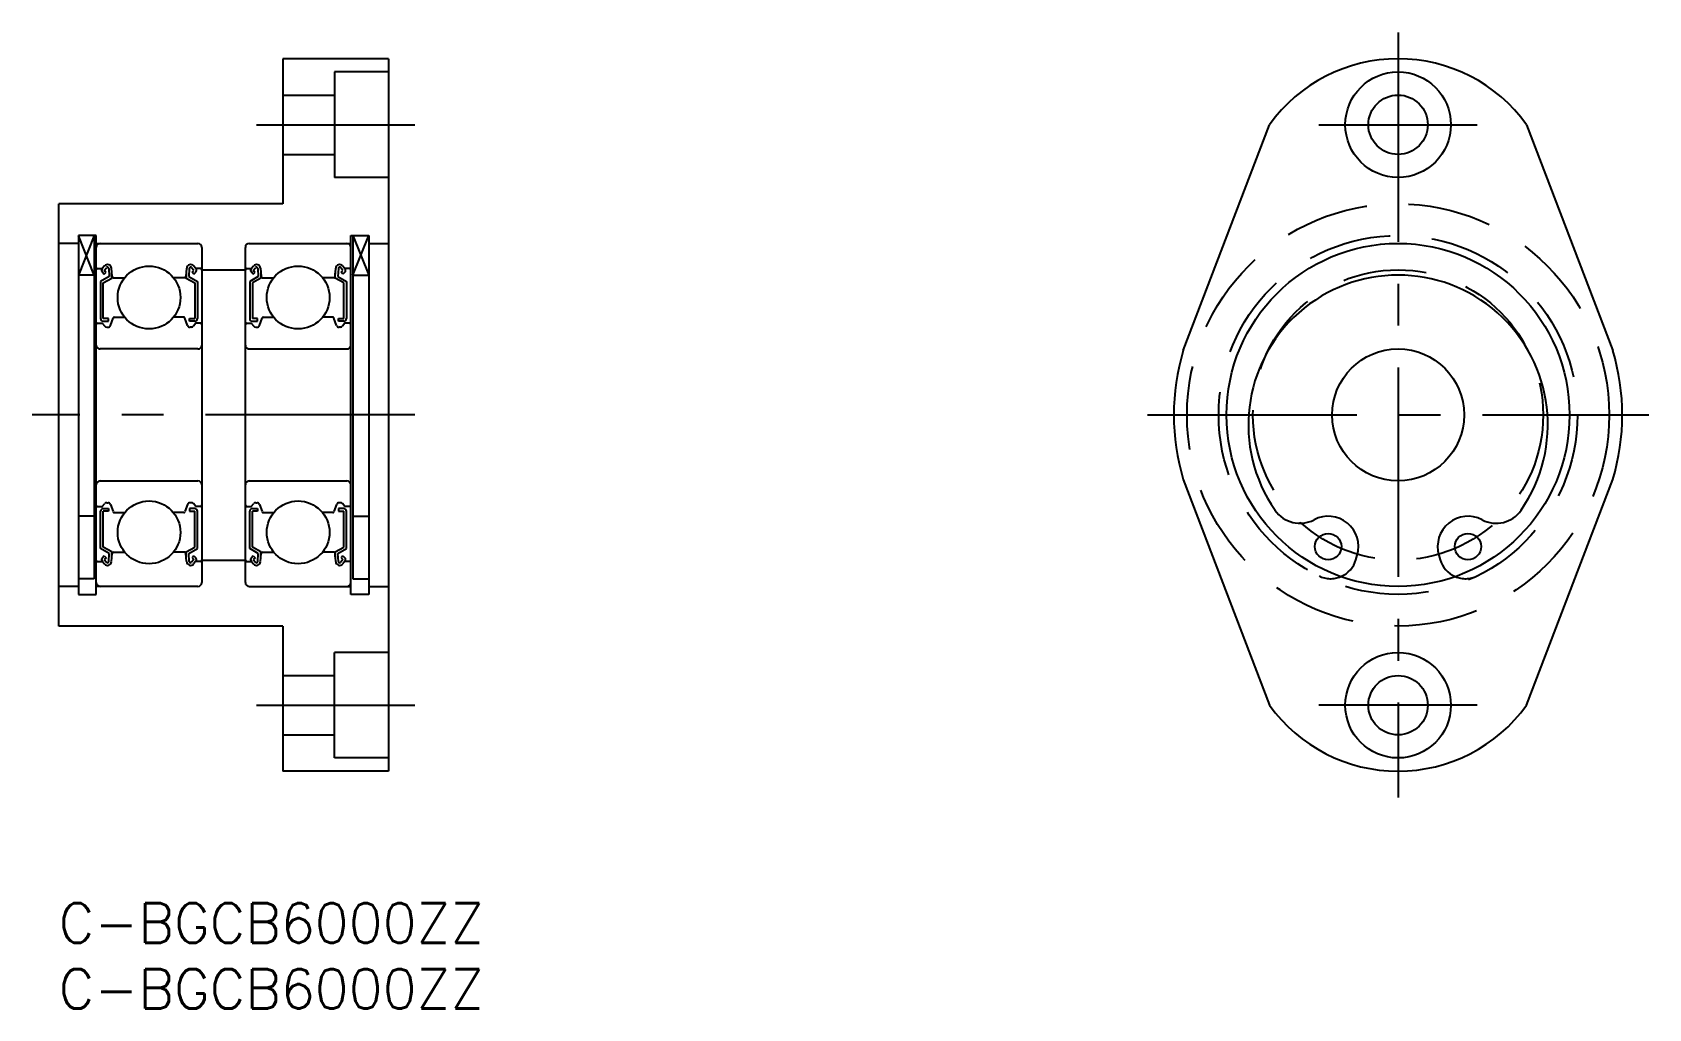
# Model space of a CAD drawing. Extents: x -2 to 121, y -8 to 66.
import ezdxf

# ---------------------------------------------------------------- set-up
doc = ezdxf.new("R2010")
doc.units = 0
doc.header["$LTSCALE"] = 0.5
doc.linetypes.add('CENTER', pattern=[50.8, 31.75, -6.35, 6.35, -6.35])
doc.linetypes.add('DASHED', pattern=[19.05, 12.7, -6.35])
for name, color, linetype in [('MSM_CENTER', 1, 'CENTER'), ('MSM_CONTINUOUS', 7, 'CONTINUOUS'), ('MSM_DASHED', 4, 'DASHED'), ('MSM_NARROW', 5, 'CONTINUOUS'), ('MSM_PART_NUMBER', 7, 'CONTINUOUS')]:
    doc.layers.add(name, color=color, linetype=linetype)
doc.styles.get("Standard").update_dxf_attribs({"font": 'txt.shx', "height": 3, "bigfont": 'bigfont.shx'})

# ---------------------------------------------------------------- blocks, each defined once
blk = doc.blocks.new('*U30')
at = {"layer": 'MSM_PART_NUMBER'}
blk.add_text('C-BGCB6000ZZ', height=3, dxfattribs=at).set_placement((0, -3))
blk = doc.blocks.new('*U31')
at = {"layer": 'MSM_PART_NUMBER'}
blk.add_text('C-BGCB6000ZZ', height=3, dxfattribs=at).set_placement((0, -8))

msp = doc.modelspace()

# ---------------------------------------------------------------- linework, layer by layer
at = {"layer": 'MSM_CENTER'}
for p, q in [((101.54, 66), (101.54, 8)), ((15, 59), (27, 59)), ((95.54, 59), (107.54, 59)), ((27, 37), (-2, 37)), ((82.54, 37), (120.54, 37)), ((15, 15), (27, 15)), ((107.54, 15), (95.54, 15))]:
    msp.add_line(p, q, dxfattribs=at)
at = {"layer": 'MSM_CONTINUOUS'}
for p, q in [((17, 64), (17, 53)), ((25, 64), (17, 64)), ((25, 64), (25, 10)), ((25, 63), (20.9, 63)), ((20.9, 63), (20.9, 55)), ((17, 61.25), (20.9, 61.25)), ((85.26, 41.89), (91.79, 59)), ((111.29, 59), (117.82, 41.89)), ((17, 56.75), (20.9, 56.75)), ((25, 55), (20.9, 55)), ((0, 21), (0, 53)), ((17, 53), (0, 53)), ((1.5, 50.6), (1.5, 23.4)), ((2.85, 50.6), (1.5, 50.6)), ((2.7, 50.6), (2.7, 24.59)), ((2.85, 23.4), (2.85, 50.6)), ((22.15, 23.4), (22.15, 50.6)), ((22.15, 50.6), (23.5, 50.6)), ((22.3, 50.6), (22.3, 24.59)), ((23.5, 50.6), (23.5, 23.4)), ((1.5, 50), (0, 50)), ((2.85, 50), (10.55, 50)), ((10.85, 49.7), (10.85, 24.3)), ((14.15, 24.3), (14.15, 49.7)), ((14.45, 50), (22.15, 50)), ((23.5, 50), (25, 50)), ((2.95, 48.1), (3.31, 48.1)), ((3.47, 48.29), (3.3, 48.09)), ((3.31, 47.82), (3.45, 47.67)), ((3.45, 47.96), (3.62, 48.16)), ((3.59, 47.82), (3.45, 47.96)), ((3.45, 47.67), (3.59, 47.82)), ((3.8, 48.1), (3.83, 47.5)), ((4.05, 47.49), (4, 48.12)), ((9.7, 48.12), (9.65, 47.49)), ((9.9, 48.1), (9.87, 47.5)), ((10.25, 47.96), (10.08, 48.16)), ((10.11, 47.82), (10.25, 47.96)), ((10.25, 47.67), (10.11, 47.82)), ((10.4, 48.09), (10.23, 48.29)), ((10.25, 47.67), (10.39, 47.82)), ((10.75, 48.1), (10.39, 48.1)), ((10.85, 48), (14.15, 48)), ((14.25, 48.1), (14.61, 48.1)), ((14.6, 48.09), (14.77, 48.29)), ((14.75, 47.67), (14.61, 47.82)), ((14.75, 47.96), (14.92, 48.16)), ((14.89, 47.82), (14.75, 47.96)), ((14.75, 47.67), (14.89, 47.82)), ((15.1, 48.1), (15.13, 47.5)), ((15.3, 48.12), (15.35, 47.49)), ((20.95, 47.49), (21, 48.12)), ((21.2, 48.1), (21.17, 47.5)), ((21.55, 47.96), (21.38, 48.16)), ((21.41, 47.82), (21.55, 47.96)), ((21.55, 47.67), (21.41, 47.82)), ((21.53, 48.29), (21.7, 48.09)), ((21.69, 47.82), (21.55, 47.67)), ((22.05, 48.1), (21.69, 48.1)), ((2.7, 47.6, -0.1), (1.5, 47.6, -0.1)), ((3.83, 47.5), (3.18, 47.12)), ((3.18, 47.12), (3.18, 44.3)), ((3.38, 47.01), (4.03, 47.38)), ((3.38, 44.3), (3.38, 47.01)), ((4.03, 47.38), (4.03, 47.75)), ((4.15, 47.4), (5, 47.4)), ((9.55, 47.4), (8.7, 47.4)), ((9.67, 47.75), (9.67, 47.38)), ((9.67, 47.38), (10.32, 47.01)), ((9.87, 47.5), (10.52, 47.12)), ((10.32, 47.01), (10.32, 44.3)), ((10.52, 47.12), (10.52, 44.3)), ((15.13, 47.5), (14.48, 47.12)), ((14.48, 47.12), (14.48, 44.3)), ((15.33, 47.38), (14.68, 47.01)), ((14.68, 47.01), (14.68, 44.3)), ((15.33, 47.75), (15.33, 47.38)), ((15.45, 47.4), (16.3, 47.4)), ((20.85, 47.4), (20, 47.4)), ((20.97, 47.38), (20.97, 47.75)), ((21.62, 47.01), (20.97, 47.38)), ((21.17, 47.5), (21.82, 47.12)), ((21.62, 44.3), (21.62, 47.01)), ((21.82, 47.12), (21.82, 44.3)), ((22.3, 47.6, -0.1), (23.5, 47.6, -0.1)), ((3.78, 44.3), (3.38, 44.3)), ((3.78, 44.1), (3.78, 44.3)), ((3.93, 43.78), (4.13, 44.33)), ((4.22, 44.4), (5, 44.4)), ((9.48, 44.4), (8.7, 44.4)), ((9.77, 43.78), (9.57, 44.33)), ((9.92, 44.3), (10.32, 44.3)), ((9.92, 44.1), (9.92, 44.3)), ((15.08, 44.3), (14.68, 44.3)), ((15.08, 44.1), (15.08, 44.3)), ((15.23, 43.78), (15.43, 44.33)), ((15.52, 44.4), (16.3, 44.4)), ((20.78, 44.4), (20, 44.4)), ((21.07, 43.78), (20.87, 44.33)), ((21.22, 44.1), (21.22, 44.3)), ((21.22, 44.3), (21.62, 44.3)), ((2.95, 43.95), (3.3, 43.95)), ((3.3, 43.95), (3.49, 43.72)), ((3.38, 44.1), (3.78, 44.1)), ((3.64, 43.65), (3.74, 43.65)), ((10.32, 44.1), (9.92, 44.1)), ((10.06, 43.65), (9.96, 43.65)), ((10.4, 43.95), (10.21, 43.72)), ((10.75, 43.95), (10.4, 43.95)), ((14.25, 43.95), (14.6, 43.95)), ((14.6, 43.95), (14.79, 43.72)), ((14.68, 44.1), (15.08, 44.1)), ((14.94, 43.65), (15.04, 43.65)), ((21.62, 44.1), (21.22, 44.1)), ((21.36, 43.65), (21.26, 43.65)), ((21.7, 43.95), (21.51, 43.72)), ((22.05, 43.95), (21.7, 43.95)), ((10.55, 42), (3.15, 42)), ((14.45, 42), (21.85, 42)), ((3.15, 32), (10.55, 32)), ((14.45, 32), (21.85, 32)), ((85.26, 32.11), (91.79, 15)), ((111.29, 15), (117.82, 32.11)), ((2.95, 30.05), (3.3, 30.05)), ((3.18, 26.88), (3.18, 29.7)), ((3.3, 30.05), (3.49, 30.28)), ((3.38, 29.9), (3.78, 29.9)), ((3.38, 26.99), (3.38, 29.7)), ((3.78, 29.7), (3.38, 29.7)), ((3.64, 30.35), (3.74, 30.35)), ((3.78, 29.9), (3.78, 29.7)), ((3.93, 30.22), (4.13, 29.67)), ((4.22, 29.6), (5, 29.6)), ((9.48, 29.6), (8.7, 29.6)), ((9.77, 30.22), (9.57, 29.67)), ((10.32, 29.9), (9.92, 29.9)), ((9.92, 29.9), (9.92, 29.7)), ((9.92, 29.7), (10.32, 29.7)), ((10.06, 30.35), (9.96, 30.35)), ((10.4, 30.05), (10.21, 30.28)), ((10.32, 26.99), (10.32, 29.7)), ((10.75, 30.05), (10.4, 30.05)), ((10.52, 26.88), (10.52, 29.7)), ((14.25, 30.05), (14.6, 30.05)), ((14.48, 26.88), (14.48, 29.7)), ((14.6, 30.05), (14.79, 30.28)), ((14.68, 29.9), (15.08, 29.9)), ((14.68, 26.99), (14.68, 29.7)), ((15.08, 29.7), (14.68, 29.7)), ((14.94, 30.35), (15.04, 30.35)), ((15.08, 29.9), (15.08, 29.7)), ((15.23, 30.22), (15.43, 29.67)), ((15.52, 29.6), (16.3, 29.6)), ((20.78, 29.6), (20, 29.6)), ((21.07, 30.22), (20.87, 29.67)), ((21.62, 29.9), (21.22, 29.9)), ((21.22, 29.9), (21.22, 29.7)), ((21.22, 29.7), (21.62, 29.7)), ((21.36, 30.35), (21.26, 30.35)), ((21.7, 30.05), (21.51, 30.28)), ((21.62, 26.99), (21.62, 29.7)), ((22.05, 30.05), (21.7, 30.05)), ((21.82, 26.88), (21.82, 29.7)), ((2.7, 29.32, -0.1), (1.5, 29.32, -0.1)), ((22.3, 29.32, -0.1), (23.5, 29.32, -0.1)), ((4.03, 26.62), (3.38, 26.99)), ((9.67, 26.62), (10.32, 26.99)), ((15.33, 26.62), (14.68, 26.99)), ((20.97, 26.62), (21.62, 26.99)), ((2.95, 25.9), (3.31, 25.9)), ((3.83, 26.5), (3.18, 26.88)), ((3.3, 25.91), (3.47, 25.71)), ((3.45, 26.33), (3.31, 26.18)), ((3.45, 26.33), (3.59, 26.18)), ((3.59, 26.18), (3.45, 26.04)), ((3.45, 26.04), (3.62, 25.84)), ((3.8, 25.9), (3.83, 26.5)), ((4, 25.88), (4.05, 26.51)), ((4.03, 26.25), (4.03, 26.62)), ((4.15, 26.6), (5, 26.6)), ((9.55, 26.6), (8.7, 26.6)), ((9.7, 25.88), (9.65, 26.51)), ((9.67, 26.25), (9.67, 26.62)), ((9.87, 26.5), (10.52, 26.88)), ((9.9, 25.9), (9.87, 26.5)), ((10.25, 26.04), (10.08, 25.84)), ((10.25, 26.33), (10.11, 26.18)), ((10.11, 26.18), (10.25, 26.04)), ((10.4, 25.91), (10.23, 25.71)), ((10.25, 26.33), (10.39, 26.18)), ((10.75, 25.9), (10.39, 25.9)), ((10.85, 26), (14.15, 26)), ((14.25, 25.9), (14.61, 25.9)), ((15.13, 26.5), (14.48, 26.88)), ((14.6, 25.91), (14.77, 25.71)), ((14.75, 26.33), (14.61, 26.18)), ((14.75, 26.33), (14.89, 26.18)), ((14.89, 26.18), (14.75, 26.04)), ((14.75, 26.04), (14.92, 25.84)), ((15.1, 25.9), (15.13, 26.5)), ((15.3, 25.88), (15.35, 26.51)), ((15.33, 26.25), (15.33, 26.62)), ((15.45, 26.6), (16.3, 26.6)), ((20.85, 26.6), (20, 26.6)), ((21, 25.88), (20.95, 26.51)), ((20.97, 26.25), (20.97, 26.62)), ((21.17, 26.5), (21.82, 26.88)), ((21.2, 25.9), (21.17, 26.5)), ((21.55, 26.04), (21.38, 25.84)), ((21.55, 26.33), (21.41, 26.18)), ((21.41, 26.18), (21.55, 26.04)), ((21.7, 25.91), (21.53, 25.71)), ((21.55, 26.33), (21.69, 26.18)), ((22.05, 25.9), (21.69, 25.9)), ((98.35, 26.03, -0.1), (98.45, 26.38, -0.1)), ((104.63, 26.38, -0.1), (104.73, 26.03, -0.1)), ((2.7, 24.59, -0.1), (1.5, 24.59, -0.1)), ((22.3, 24.59, -0.1), (23.5, 24.59, -0.1)), ((1.5, 24), (0, 24)), ((1.5, 23.4), (2.85, 23.4)), ((10.55, 24), (2.85, 24)), ((14.45, 24), (22.15, 24)), ((23.5, 23.4), (22.15, 23.4)), ((23.5, 24), (25, 24)), ((17, 21), (0, 21)), ((17, 21), (17, 10)), ((25, 19), (20.9, 19)), ((20.9, 11), (20.9, 19)), ((17, 17.25), (20.9, 17.25)), ((17, 12.75), (20.9, 12.75)), ((25, 10), (17, 10)), ((25, 11), (20.9, 11))]:
    msp.add_line(p, q, dxfattribs=at)
for centre, radius in [((101.54, 59), 4), ((101.54, 59), 2.25), ((101.54, 37, -0.1), 13), ((6.85, 45.9), 2.38), ((18.15, 45.9), 2.38), ((101.54, 37), 5), ((6.85, 28.1), 2.38), ((18.15, 28.1), 2.38), ((96.24, 27.02, -0.1), 1), ((106.84, 27.02, -0.1), 1), ((101.54, 15), 4), ((101.54, 15), 2.25)]:
    msp.add_circle(centre, radius, dxfattribs=at)
for centre, radius, start, end in [((101.54, 52), 12, 35.6853, 144.3147), ((3.15, 49.7), 0.3, 90, 180), ((10.55, 49.7), 0.3, 0, 90), ((14.45, 49.7), 0.3, 90, 180), ((21.85, 49.7), 0.3, 0, 90), ((2.95, 48), 0.1, 90, 180), ((3.45, 47.96), 0.2, 140.137, 225.002), ((3.7, 48.1), 0.3, 4.9354, 140.137), ((3.7, 48.1), 0.1, 3.1017, 139.9503), ((10, 48.1), 0.3, 39.863, 175.0646), ((10, 48.1), 0.1, 40.0497, 176.8983), ((10.25, 47.96), 0.2, 314.998, 39.863), ((10.75, 48), 0.1, 0, 90), ((14.25, 48), 0.1, 90, 180), ((14.75, 47.96), 0.2, 140.137, 225.002), ((15, 48.1), 0.3, 4.9354, 140.137), ((15, 48.1), 0.1, 3.1017, 139.9503), ((21.3, 48.1), 0.3, 39.863, 175.0646), ((21.3, 48.1), 0.1, 40.0497, 176.8983), ((21.55, 47.96), 0.2, 314.998, 39.863), ((22.05, 48), 0.1, 0, 90), ((4.15, 47.5), 0.1, 184.9354, 270), ((9.55, 47.5), 0.1, 270, 355.0646), ((15.45, 47.5), 0.1, 184.9354, 270), ((20.85, 47.5), 0.1, 270, 355.0646), ((101.54, 36.25, -0.1), 11.35, 325.2644, 214.7356), ((3.38, 44.3), 0.2, 180, 270), ((4.22, 44.3), 0.1, 90, 159.9916), ((9.48, 44.3), 0.1, 20.0084, 90), ((10.32, 44.3), 0.2, 270, 0), ((14.68, 44.3), 0.2, 180, 270), ((15.52, 44.3), 0.1, 90, 159.9916), ((20.78, 44.3), 0.1, 20.0084, 90), ((21.62, 44.3), 0.2, 270, 0), ((2.95, 43.85), 0.1, 90, 180), ((3.64, 43.85), 0.2, 219.9762, 270), ((3.74, 43.85), 0.2, 270, 339.9916), ((9.96, 43.85), 0.2, 200.0084, 270), ((10.06, 43.85), 0.2, 270, 320.0238), ((10.75, 43.85), 0.1, 0, 90), ((14.25, 43.85), 0.1, 90, 180), ((14.94, 43.85), 0.2, 219.9762, 270), ((15.04, 43.85), 0.2, 270, 339.9916), ((21.26, 43.85), 0.2, 200.0084, 270), ((21.36, 43.85), 0.2, 270, 320.0238), ((22.05, 43.85), 0.1, 0, 90), ((3.15, 42.3), 0.3, 180, 270), ((10.55, 42.3), 0.3, 270, 0), ((14.45, 42.3), 0.3, 180, 270), ((21.85, 42.3), 0.3, 270, 0), ((101.54, 37), 17, 163.2953, 196.7047), ((101.54, 37), 17, 343.2953, 16.7047), ((3.15, 31.7), 0.3, 90, 180), ((10.55, 31.7), 0.3, 0, 90), ((14.45, 31.7), 0.3, 90, 180), ((21.85, 31.7), 0.3, 0, 90), ((2.95, 30.15), 0.1, 180, 270), ((3.38, 29.7), 0.2, 90, 180), ((3.64, 30.15), 0.2, 90, 140.0238), ((3.74, 30.15), 0.2, 20.0084, 90), ((4.22, 29.7), 0.1, 200.0084, 270), ((9.48, 29.7), 0.1, 270, 339.9916), ((9.96, 30.15), 0.2, 90, 159.9916), ((10.06, 30.15), 0.2, 39.9762, 90), ((10.32, 29.7), 0.2, 0, 90), ((10.75, 30.15), 0.1, 270, 0), ((14.25, 30.15), 0.1, 180, 270), ((14.68, 29.7), 0.2, 90, 180), ((14.94, 30.15), 0.2, 90, 140.0238), ((15.04, 30.15), 0.2, 20.0084, 90), ((15.52, 29.7), 0.1, 200.0084, 270), ((20.78, 29.7), 0.1, 270, 339.9916), ((21.26, 30.15), 0.2, 90, 159.9916), ((21.36, 30.15), 0.2, 39.9762, 90), ((21.62, 29.7), 0.2, 0, 90), ((22.05, 30.15), 0.1, 270, 0), ((94.1, 31.09, -0.1), 2.3, 214.7356, 297.6849), ((108.98, 31.09, -0.1), 2.3, 242.3151, 325.2644), ((96.24, 27.02, -0.1), 2.3, 343.7729, 117.6849), ((106.84, 27.02, -0.1), 2.3, 62.3151, 196.2271), ((2.95, 26), 0.1, 180, 270), ((3.45, 26.04), 0.2, 134.998, 219.863), ((3.7, 25.9), 0.3, 219.863, 355.0646), ((3.7, 25.9), 0.1, 220.0497, 356.8983), ((4.15, 26.5), 0.1, 90, 175.0646), ((9.55, 26.5), 0.1, 4.9354, 90), ((10, 25.9), 0.3, 184.9354, 320.137), ((10, 25.9), 0.1, 183.1017, 319.9503), ((10.25, 26.04), 0.2, 320.137, 45.002), ((10.75, 26), 0.1, 270, 0), ((14.25, 26), 0.1, 180, 270), ((14.75, 26.04), 0.2, 134.998, 219.863), ((15, 25.9), 0.3, 219.863, 355.0646), ((15, 25.9), 0.1, 220.0497, 356.8983), ((15.45, 26.5), 0.1, 90, 175.0646), ((20.85, 26.5), 0.1, 4.9354, 90), ((21.3, 25.9), 0.3, 184.9354, 320.137), ((21.3, 25.9), 0.1, 183.1017, 319.9503), ((21.55, 26.04), 0.2, 320.137, 45.002), ((22.05, 26), 0.1, 270, 0), ((96.43, 26.59, -0.1), 2, 292.8466, 343.7729), ((106.65, 26.59, -0.1), 2, 196.2271, 247.1534), ((3.15, 24.3), 0.3, 180, 270), ((10.55, 24.3), 0.3, 270, 0), ((14.45, 24.3), 0.3, 180, 270), ((21.85, 24.3), 0.3, 270, 0), ((101.54, 22), 12, 215.6853, 324.3147)]:
    msp.add_arc(centre, radius, start, end, dxfattribs=at)
at = {"layer": 'MSM_DASHED'}
for centre, radius in [((101.54, 37), 16), ((101.54, 37, -0.1), 13.6), ((101.54, 37), 11)]:
    msp.add_circle(centre, radius, dxfattribs=at)
for centre, start, end in [((96.43, 26.59, -0.1), 243.8447, 292.8466), ((106.65, 26.59, -0.1), 247.1534, 296.1553)]:
    msp.add_arc(centre, 2, start, end, dxfattribs=at)
at = {"layer": 'MSM_NARROW'}
for p, q in [((2.7, 50.6), (1.5, 47.6, -0.1)), ((2.7, 47.6, -0.1), (1.5, 50.6)), ((22.3, 50.6), (23.5, 47.6, -0.1)), ((22.3, 47.6, -0.1), (23.5, 50.6))]:
    msp.add_line(p, q, dxfattribs=at)

# ---------------------------------------------------------------- block references
at = {"layer": 'MSM_CONTINUOUS'}
for name in ['*U30', '*U31']:
    msp.add_blockref(name, (0, 0), dxfattribs=at)

doc.saveas('drawing.dxf')
